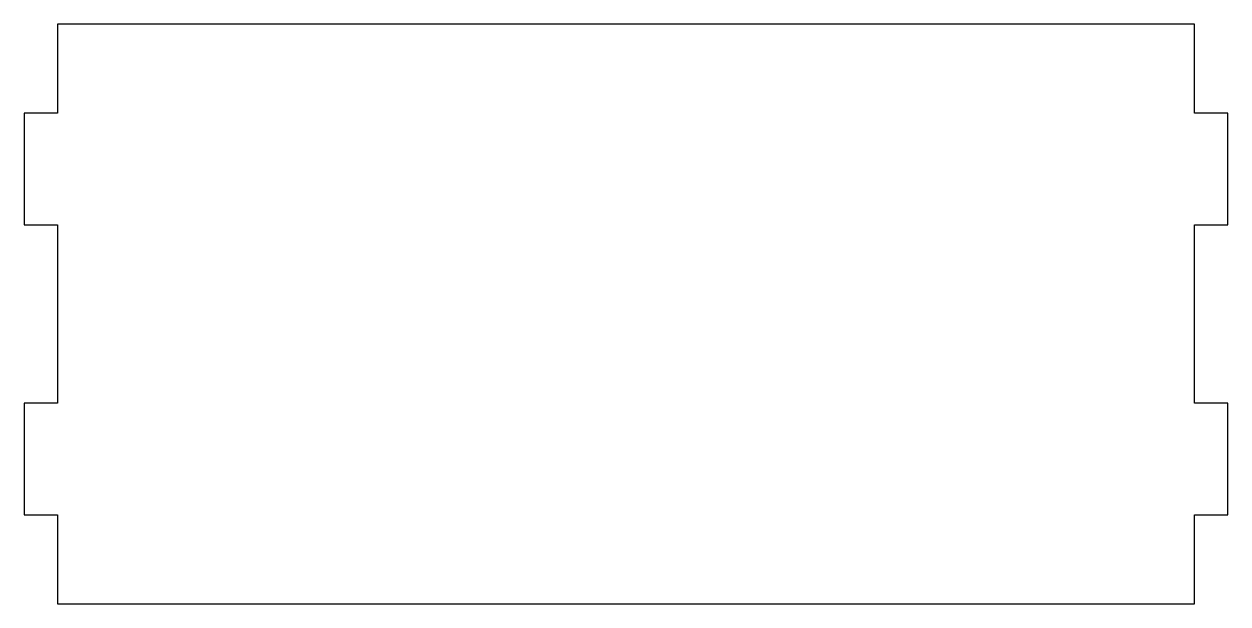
# Model space of a CAD drawing. Header units: millimetres. Extents: x -54 to 54, y -26 to 26.
import ezdxf

# ---------------------------------------------------------------- set-up
doc = ezdxf.new("R2010")
doc.units = ezdxf.units.MM
doc.layers.add('CUT', color=1, linetype='Continuous')

msp = doc.modelspace()

# ---------------------------------------------------------------- linework, layer by layer
at = {"layer": 'CUT'}
for p, q in [((51, 26, 1.51), (-51, 26, 1.51)), ((-51, 26, 1.51), (-51, 18, 1.51)), ((51, 18, 1.51), (51, 26, 1.51)), ((-51, 18, 1.51), (-54, 18, 1.51)), ((-54, 18, 1.51), (-54, 8, 1.51)), ((54, 18, 1.51), (51, 18, 1.51)), ((54, 8, 1.51), (54, 18, 1.51)), ((-54, 8, 1.51), (-51, 8, 1.51)), ((-51, 8, 1.51), (-51, -8, 1.51)), ((51, -8, 1.51), (51, 8, 1.51)), ((51, 8, 1.51), (54, 8, 1.51)), ((-51, -8, 1.51), (-54, -8, 1.51)), ((-54, -8, 1.51), (-54, -18, 1.51)), ((54, -8, 1.51), (51, -8, 1.51)), ((54, -18, 1.51), (54, -8, 1.51)), ((-54, -18, 1.51), (-51, -18, 1.51)), ((-51, -18, 1.51), (-51, -26, 1.51)), ((51, -26, 1.51), (51, -18, 1.51)), ((51, -18, 1.51), (54, -18, 1.51)), ((-51, -26, 1.51), (51, -26, 1.51))]:
    msp.add_line(p, q, dxfattribs=at)

doc.saveas('drawing.dxf')
